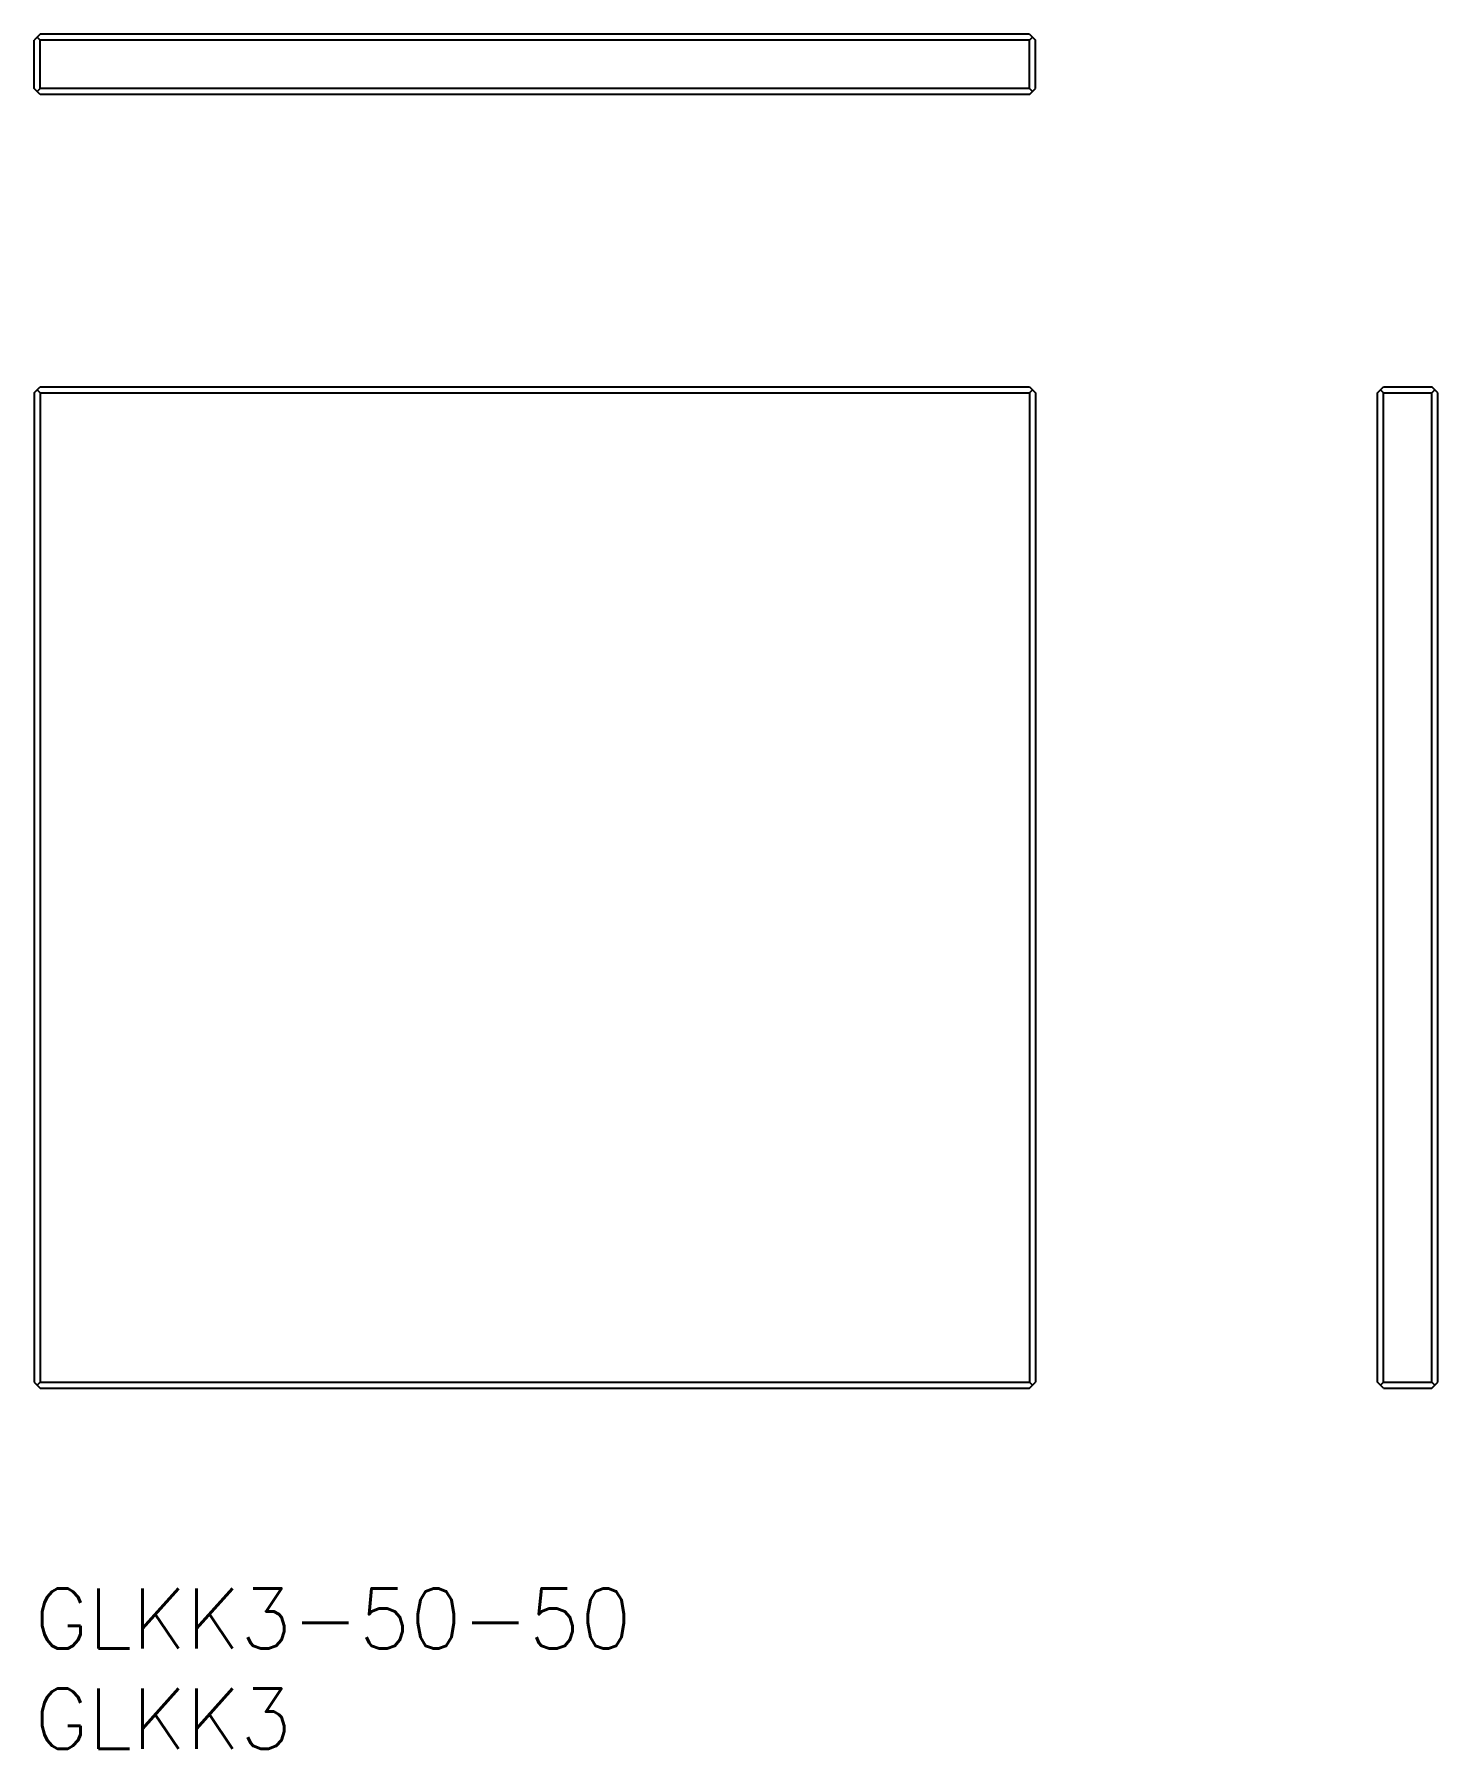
# Model space of a CAD drawing. Extents: x 0 to 70.1, y -8 to 77.6.
import ezdxf

# ---------------------------------------------------------------- set-up
doc = ezdxf.new("R2010")
doc.units = 0
doc.header["$LTSCALE"] = 0.5
doc.layers.add('MSM_CONTINUOUS', color=7, linetype='CONTINUOUS')
doc.layers.add('MSM_PART_NUMBER', color=7, linetype='CONTINUOUS')
doc.styles.get("Standard").update_dxf_attribs({"font": 'txt.shx', "height": 1, "bigfont": 'bigfont.shx'})

# ---------------------------------------------------------------- blocks, each defined once
blk = doc.blocks.new('*U14')
at = {"layer": 'MSM_PART_NUMBER'}
blk.add_text('GLKK3-50-50', height=3, dxfattribs=at).set_placement((0, -3))
blk = doc.blocks.new('*U15')
at = {"layer": 'MSM_PART_NUMBER'}
blk.add_text('GLKK3', height=3, dxfattribs=at).set_placement((0, -8))

msp = doc.modelspace()

# ---------------------------------------------------------------- linework, layer by layer
at = {"layer": 'MSM_CONTINUOUS'}
for p, q in [((0.3, 77.606), (0, 77.306)), ((0, 74.906), (0, 77.306)), ((0.3, 77.306), (0.15, 77.456)), ((49.7, 77.606), (0.3, 77.606)), ((49.7, 77.306), (0.3, 77.306)), ((0.3, 74.906), (0.3, 77.306)), ((49.7, 77.606), (50, 77.306)), ((49.7, 77.306), (49.85, 77.456)), ((49.7, 74.906), (49.7, 77.306)), ((50, 74.906), (50, 77.306)), ((0.3, 74.606), (0, 74.906)), ((0.3, 74.906), (0.15, 74.756)), ((49.7, 74.906), (0.3, 74.906)), ((49.7, 74.606), (0.3, 74.606)), ((49.7, 74.606), (50, 74.906)), ((49.7, 74.906), (49.85, 74.756)), ((0, 59.7), (0.3, 60)), ((0.3, 60), (49.7, 60)), ((49.7, 60), (50, 59.7)), ((67.079, 59.7), (67.379, 60)), ((67.379, 60), (69.779, 60)), ((70.079, 59.7), (69.779, 60)), ((0, 59.7), (0, 10.3)), ((0.3, 59.7), (0.15, 59.85)), ((0.3, 59.7), (49.7, 59.7)), ((0.3, 59.7), (0.3, 10.3)), ((49.7, 59.7), (49.85, 59.85)), ((49.7, 59.7), (49.7, 10.3)), ((50, 59.7), (50, 10.3)), ((67.079, 10.3), (67.079, 59.7)), ((67.379, 59.7), (67.229, 59.85)), ((67.379, 10.3), (67.379, 59.7)), ((67.379, 59.7), (69.779, 59.7)), ((69.779, 59.7), (69.929, 59.85)), ((69.779, 10.3), (69.779, 59.7)), ((70.079, 10.3), (70.079, 59.7)), ((0, 10.3), (0.3, 10)), ((0.3, 10.3), (0.15, 10.15)), ((0.3, 10.3), (49.7, 10.3)), ((49.7, 10), (50, 10.3)), ((49.7, 10.3), (49.85, 10.15)), ((67.379, 10), (67.079, 10.3)), ((67.379, 10.3), (67.229, 10.15)), ((67.379, 10.3), (69.779, 10.3)), ((69.779, 10), (70.079, 10.3)), ((69.779, 10.3), (69.929, 10.15)), ((0.3, 10), (49.7, 10)), ((67.379, 10), (69.779, 10))]:
    msp.add_line(p, q, dxfattribs=at)

# ---------------------------------------------------------------- block references
for name in ['*U14', '*U15']:
    msp.add_blockref(name, (0, 0), dxfattribs=at)

doc.saveas('drawing.dxf')
